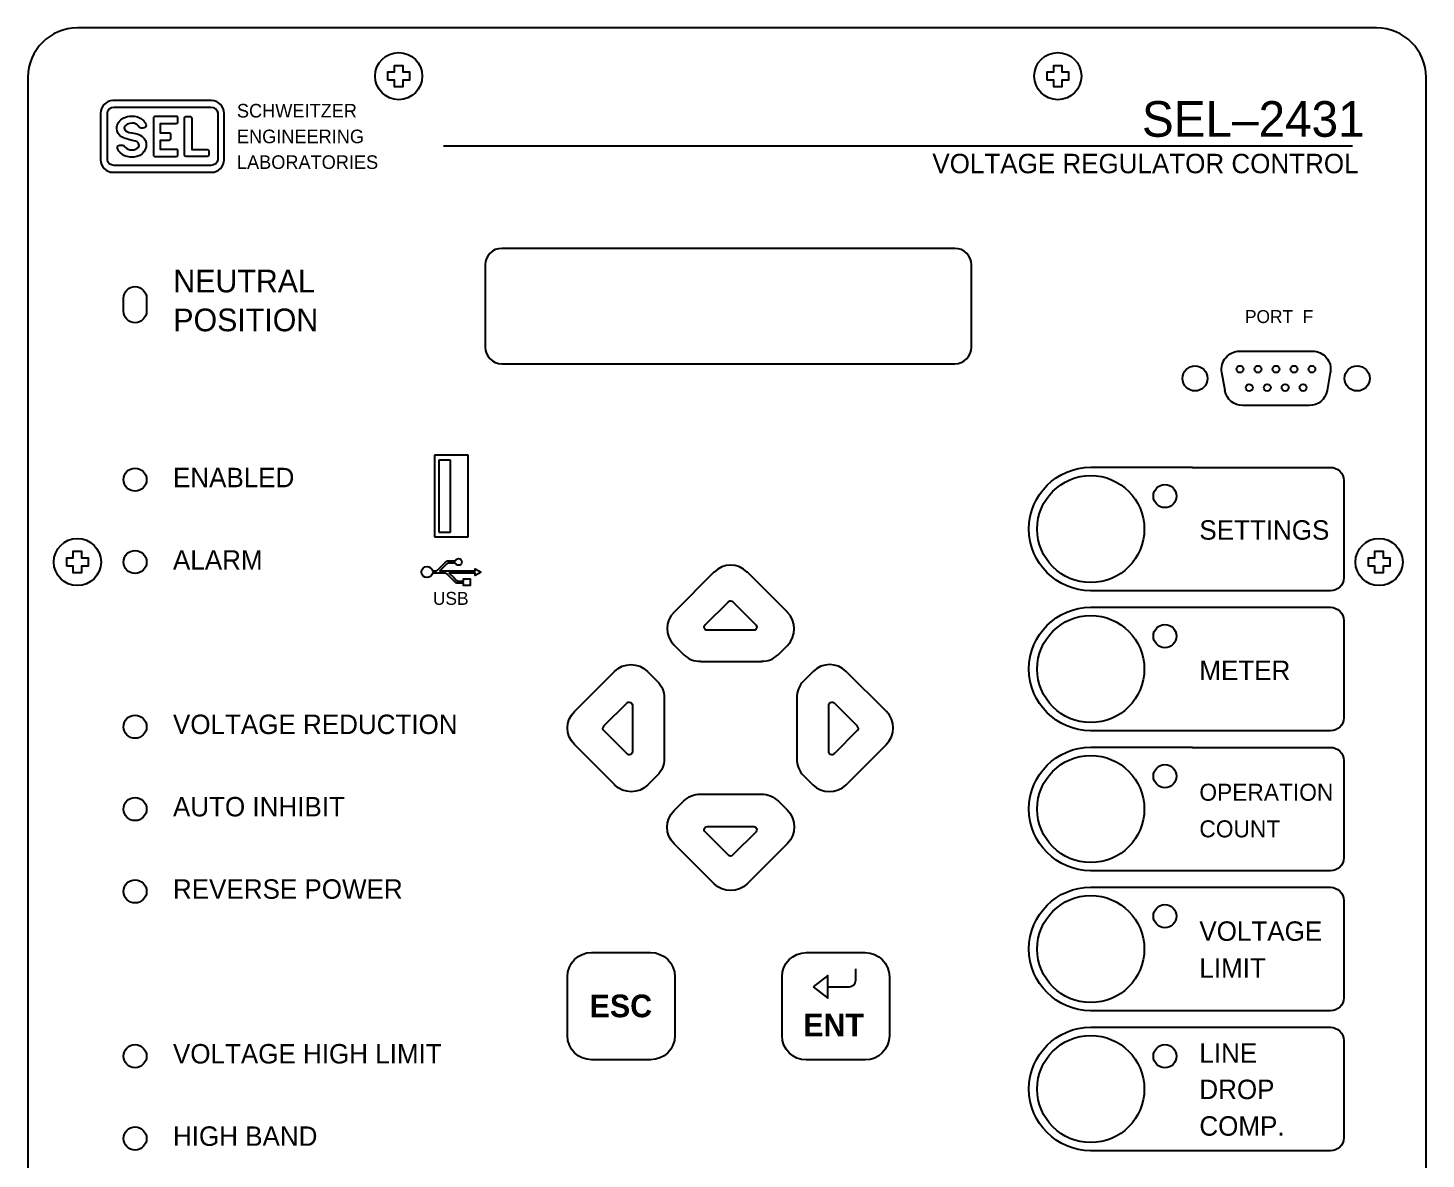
# Model space of a CAD drawing. Extents: x 2 to 47.7, y 0.2 to 35.3.
# Drawn here: x 11.52 to 20, y 13.13 to 20 of the extents above; entities that cross this region are included whole.
import ezdxf

# ---------------------------------------------------------------- set-up
doc = ezdxf.new("R2010")
doc.units = 0
doc.header["$MEASUREMENT"] = 0
doc.layers.add('1_02__TYPE_A_USB_FLASH_DRI', color=7, linetype='CONTINUOUS')
doc.layers.add('5_00_DWG', color=7, linetype='CONTINUOUS')

msp = doc.modelspace()

# ---------------------------------------------------------------- linework, layer by layer
at = {"layer": '1_02__TYPE_A_USB_FLASH_DRI', "color": 250}
for points in [[(14.1863, 17.4064), (13.9815, 17.4064)], [(13.9815, 17.4064), (13.9815, 16.9103)], [(14.1863, 16.9103), (14.1863, 17.4064)], [(14.08, 17.3768), (14.0091, 17.3768)], [(14.0091, 17.3768), (14.0091, 16.9398)], [(14.08, 16.9398), (14.08, 17.3768)], [(13.9815, 16.9103), (14.1863, 16.9103)], [(14.0091, 16.9398), (14.08, 16.9398)]]:
    msp.add_lwpolyline(points, dxfattribs=at)
msp.add_open_spline([(14.2651, 16.6967), (14.2651, 16.6967), (14.2294, 16.7172), (14.2294, 16.7172), (14.2294, 16.7172), (14.2294, 16.7035), (14.2294, 16.7035), (14.2294, 16.7035), (14.0495, 16.7035), (14.0495, 16.7035), (14.049, 16.7035), (14.0486, 16.7035), (14.0482, 16.7035), (14.0482, 16.7035), (14.0145, 16.7035), (14.0145, 16.7035), (14.0145, 16.7035), (14.0143, 16.7035), (14.0143, 16.7035), (14.0143, 16.7035), (14.041, 16.7301), (14.041, 16.7301), (14.041, 16.7301), (14.041, 16.7301), (14.041, 16.7301), (14.041, 16.7301), (14.0568, 16.746), (14.0568, 16.746), (14.0568, 16.746), (14.0569, 16.7458), (14.0569, 16.7458), (14.0605, 16.7492), (14.0654, 16.7512), (14.0707, 16.7512), (14.0707, 16.7512), (14.0905, 16.7512), (14.0905, 16.7512), (14.0905, 16.7512), (14.1081, 16.7512), (14.1081, 16.7512), (14.1109, 16.7433), (14.1185, 16.7375), (14.1274, 16.7375), (14.1386, 16.7375), (14.1478, 16.7467), (14.1478, 16.758), (14.1478, 16.7692), (14.1386, 16.7783), (14.1274, 16.7783), (14.1185, 16.7783), (14.1109, 16.7727), (14.1081, 16.7647), (14.1081, 16.7647), (14.0671, 16.7647), (14.0671, 16.7647), (14.0577, 16.7647), (14.0495, 16.76), (14.0446, 16.7528), (14.0446, 16.7528), (14.0005, 16.7088), (14.0005, 16.7088), (14.0005, 16.7088), (14.0005, 16.7089), (14.0005, 16.7089), (13.9968, 16.7056), (13.9919, 16.7035), (13.9866, 16.7035), (13.9866, 16.7035), (13.9704, 16.7035), (13.9704, 16.7035), (13.9673, 16.7191), (13.9535, 16.7308), (13.9371, 16.7308), (13.9182, 16.7308), (13.903, 16.7156), (13.903, 16.6967), (13.903, 16.6779), (13.9182, 16.6627), (13.9371, 16.6627), (13.9536, 16.6627), (13.9673, 16.6744), (13.9704, 16.69), (13.9704, 16.69), (13.9809, 16.69), (13.9809, 16.69), (13.9809, 16.69), (13.9809, 16.69), (13.9809, 16.69), (13.9809, 16.69), (14.0247, 16.69), (14.0247, 16.69), (14.0247, 16.69), (14.0445, 16.69), (14.0445, 16.69), (14.0499, 16.69), (14.0547, 16.6879), (14.0584, 16.6845), (14.0584, 16.6845), (14.0585, 16.6847), (14.0585, 16.6847), (14.0585, 16.6847), (14.1025, 16.6407), (14.1025, 16.6407), (14.1074, 16.6335), (14.1157, 16.6287), (14.125, 16.6287), (14.125, 16.6287), (14.158, 16.6288), (14.158, 16.6288), (14.158, 16.6288), (14.158, 16.6151), (14.158, 16.6151), (14.158, 16.6151), (14.1988, 16.6151), (14.1988, 16.6151), (14.1988, 16.6151), (14.1988, 16.656), (14.1988, 16.656), (14.1988, 16.656), (14.158, 16.656), (14.158, 16.656), (14.158, 16.656), (14.158, 16.6423), (14.158, 16.6423), (14.158, 16.6423), (14.1485, 16.6423), (14.1485, 16.6423), (14.1485, 16.6423), (14.1287, 16.6423), (14.1287, 16.6423), (14.1233, 16.6423), (14.1184, 16.6443), (14.1148, 16.6477), (14.1148, 16.6477), (14.1147, 16.6475), (14.1147, 16.6475), (14.1147, 16.6475), (14.0989, 16.6633), (14.0989, 16.6633), (14.0989, 16.6633), (14.0989, 16.6633), (14.0989, 16.6633), (14.0989, 16.6633), (14.0722, 16.69), (14.0722, 16.69), (14.0722, 16.69), (14.2294, 16.69), (14.2294, 16.69), (14.2294, 16.69), (14.2294, 16.6763), (14.2294, 16.6763), (14.2294, 16.6763), (14.2651, 16.6967), (14.2651, 16.6967)], degree=3, knots=[0, 0, 0, 0, 1, 1, 1, 2, 2, 2, 3, 3, 3, 4, 4, 4, 5, 5, 5, 6, 6, 6, 7, 7, 7, 8, 8, 8, 9, 9, 9, 10, 10, 10, 11, 11, 11, 12, 12, 12, 13, 13, 13, 14, 14, 14, 15, 15, 15, 16, 16, 16, 17, 17, 17, 18, 18, 18, 19, 19, 19, 20, 20, 20, 21, 21, 21, 22, 22, 22, 23, 23, 23, 24, 24, 24, 25, 25, 25, 26, 26, 26, 27, 27, 27, 28, 28, 28, 29, 29, 29, 30, 30, 30, 31, 31, 31, 32, 32, 32, 33, 33, 33, 34, 34, 34, 35, 35, 35, 36, 36, 36, 37, 37, 37, 38, 38, 38, 39, 39, 39, 40, 40, 40, 41, 41, 41, 42, 42, 42, 43, 43, 43, 44, 44, 44, 45, 45, 45, 46, 46, 46, 47, 47, 47, 48, 48, 48, 49, 49, 49, 50, 50, 50, 51, 51, 51, 51], dxfattribs=at)
at = {"layer": '5_00_DWG', "color": 250}
for points in [[(13.7, 19.6827), (13.7, 19.7329), (13.7403, 19.7329), (13.7403, 19.7728), (13.7902, 19.7728), (13.7902, 19.7329), (13.8302, 19.7329), (13.8302, 19.6827), (13.7902, 19.6827), (13.7902, 19.6426), (13.7403, 19.6426), (13.7403, 19.6827), (13.7, 19.6827)], [(17.7001, 19.6827), (17.7001, 19.7329), (17.7404, 19.7329), (17.7404, 19.7728), (17.7903, 19.7728), (17.7903, 19.7329), (17.8303, 19.7329), (17.8303, 19.6827), (17.7903, 19.6827), (17.7903, 19.6426), (17.7404, 19.6426), (17.7404, 19.6827), (17.7001, 19.6827)], [(19.5545, 19.2813), (14.0366, 19.2816)], [(11.75, 16.7327), (11.75, 16.7828), (11.7903, 16.7828), (11.7903, 16.8228), (11.8403, 16.8228), (11.8403, 16.7828), (11.8803, 16.7828), (11.8803, 16.7327), (11.8403, 16.7327), (11.8403, 16.6925), (11.7903, 16.6925), (11.7903, 16.7327), (11.75, 16.7327)], [(19.6498, 16.7327), (19.6498, 16.7828), (19.6901, 16.7828), (19.6901, 16.8228), (19.7401, 16.8228), (19.7401, 16.7828), (19.78, 16.7828), (19.78, 16.7327), (19.7401, 16.7327), (19.7401, 16.6926), (19.6901, 16.6926), (19.6901, 16.7327), (19.6498, 16.7327)], [(16.28, 14.1786), (16.369, 14.1098), (16.369, 14.1786), (16.369, 14.2474), (16.28, 14.1786)]]:
    msp.add_lwpolyline(points, dxfattribs=at)
for points, knots in [([(20, 5.315), (20, 5.1494), (19.8657, 5.015), (19.7, 5.015), (19.7, 5.015), (11.815, 5.015), (11.815, 5.015), (11.6494, 5.015), (11.5151, 5.1494), (11.5151, 5.315), (11.5151, 5.315), (11.5151, 19.7), (11.5151, 19.7), (11.5151, 19.8657), (11.6494, 20), (11.815, 20), (11.815, 20), (19.7, 20), (19.7, 20), (19.8657, 20), (20, 19.8657), (20, 19.7), (20, 19.7), (20, 5.315), (20, 5.315)], [0, 0, 0, 0, 1, 1, 1, 2, 2, 2, 3, 3, 3, 4, 4, 4, 5, 5, 5, 6, 6, 6, 7, 7, 7, 8, 8, 8, 8]), ([(13.9084, 19.7077), (13.9084, 19.7868), (13.8443, 19.8508), (13.7651, 19.8508), (13.6862, 19.8508), (13.6221, 19.7868), (13.6221, 19.7077), (13.6221, 19.6286), (13.6862, 19.5645), (13.7651, 19.5645), (13.8443, 19.5645), (13.9084, 19.6286), (13.9084, 19.7077)], [0, 0, 0, 0, 1, 1, 1, 2, 2, 2, 3, 3, 3, 4, 4, 4, 4]), ([(17.9085, 19.7077), (17.9085, 19.7868), (17.8444, 19.8508), (17.7652, 19.8508), (17.6863, 19.8508), (17.6222, 19.7868), (17.6222, 19.7077), (17.6222, 19.6286), (17.6863, 19.5645), (17.7652, 19.5645), (17.8444, 19.5645), (17.9085, 19.6286), (17.9085, 19.7077)], [0, 0, 0, 0, 1, 1, 1, 2, 2, 2, 3, 3, 3, 4, 4, 4, 4]), ([(12.0309, 19.5593), (12.0309, 19.5593), (12.6291, 19.5593), (12.6291, 19.5593), (12.6711, 19.5593), (12.7059, 19.5238), (12.7059, 19.4815), (12.7059, 19.4815), (12.7059, 19.2002), (12.7059, 19.2002), (12.7059, 19.158), (12.6711, 19.1239), (12.6291, 19.1239), (12.6291, 19.1239), (12.0309, 19.1239), (12.0309, 19.1239), (11.9897, 19.1239), (11.9556, 19.158), (11.9556, 19.2002), (11.9556, 19.2002), (11.9556, 19.4815), (11.9556, 19.4815), (11.9556, 19.5238), (11.9897, 19.5593), (12.0309, 19.5593)], [0, 0, 0, 0, 1, 1, 1, 2, 2, 2, 3, 3, 3, 4, 4, 4, 5, 5, 5, 6, 6, 6, 7, 7, 7, 8, 8, 8, 8]), ([(12.0369, 19.5193), (12.0146, 19.5193), (11.9974, 19.5023), (11.9974, 19.4833), (11.9974, 19.4833), (11.9974, 19.2002), (11.9974, 19.2002), (11.9974, 19.181), (12.0146, 19.1652), (12.0369, 19.1652), (12.0369, 19.1652), (12.6259, 19.1652), (12.6259, 19.1652), (12.6484, 19.1652), (12.6667, 19.181), (12.6667, 19.2002), (12.6667, 19.2002), (12.6667, 19.4833), (12.6667, 19.4833), (12.6667, 19.5023), (12.6484, 19.5193), (12.6259, 19.5193), (12.6259, 19.5193), (12.0369, 19.5193), (12.0369, 19.5193)], [0, 0, 0, 0, 1, 1, 1, 2, 2, 2, 3, 3, 3, 4, 4, 4, 5, 5, 5, 6, 6, 6, 7, 7, 7, 8, 8, 8, 8]), ([(12.0969, 19.2862), (12.0871, 19.2917), (12.0713, 19.2879), (12.0675, 19.2869), (12.0551, 19.2837), (12.0583, 19.2726), (12.0583, 19.2694), (12.0598, 19.2627), (12.0628, 19.2573), (12.0675, 19.2516), (12.0727, 19.242), (12.0967, 19.2231), (12.1142, 19.219), (12.176, 19.2045), (12.2235, 19.2331), (12.2325, 19.279), (12.2337, 19.2889), (12.2343, 19.3134), (12.2201, 19.3289), (12.2029, 19.3506), (12.1752, 19.3597), (12.1451, 19.3628), (12.1206, 19.3652), (12.1045, 19.3726), (12.1003, 19.3869), (12.0976, 19.3941), (12.1003, 19.3975), (12.1035, 19.4047), (12.1209, 19.4241), (12.1487, 19.4215), (12.1579, 19.421), (12.167, 19.4191), (12.1761, 19.4143), (12.1803, 19.4099), (12.184, 19.4062), (12.1924, 19.3941), (12.1952, 19.3929), (12.1996, 19.3909), (12.2037, 19.3911), (12.2114, 19.3916), (12.2192, 19.3922), (12.2245, 19.3929), (12.2277, 19.3975), (12.2307, 19.4008), (12.2312, 19.4015), (12.2317, 19.4052), (12.2309, 19.4198), (12.2221, 19.4292), (12.2159, 19.4373), (12.2082, 19.4455), (12.2048, 19.4475), (12.1967, 19.4531), (12.1757, 19.4658), (12.1444, 19.4659), (12.1305, 19.4644), (12.1196, 19.4634), (12.0948, 19.4561), (12.0788, 19.4421), (12.07, 19.4344), (12.0471, 19.4098), (12.0564, 19.3753), (12.058, 19.3693), (12.0624, 19.3492), (12.0874, 19.3363), (12.1057, 19.3269), (12.1512, 19.3162), (12.1409, 19.3192), (12.148, 19.3167), (12.1656, 19.316), (12.1771, 19.3078), (12.1863, 19.3011), (12.1894, 19.2951), (12.189, 19.2854), (12.1889, 19.28), (12.1803, 19.2691), (12.1685, 19.2642), (12.1579, 19.2598), (12.1269, 19.2537), (12.1068, 19.2738), (12.1013, 19.2792), (12.1011, 19.2837), (12.0969, 19.2862)], [0, 0, 0, 0, 1, 1, 1, 2, 2, 2, 3, 3, 3, 4, 4, 4, 5, 5, 5, 6, 6, 6, 7, 7, 7, 8, 8, 8, 9, 9, 9, 10, 10, 10, 11, 11, 11, 12, 12, 12, 13, 13, 13, 14, 14, 14, 15, 15, 15, 16, 16, 16, 17, 17, 17, 18, 18, 18, 19, 19, 19, 20, 20, 20, 21, 21, 21, 22, 22, 22, 23, 23, 23, 24, 24, 24, 25, 25, 25, 26, 26, 26, 27, 27, 27, 27]), ([(12.2769, 19.4341), (12.2769, 19.4341), (12.2769, 19.4341), (12.2769, 19.4341), (12.2769, 19.4341), (12.2769, 19.4504), (12.2769, 19.4504), (12.2769, 19.4576), (12.2816, 19.463), (12.2888, 19.463), (12.2888, 19.463), (12.4137, 19.463), (12.4137, 19.463), (12.4199, 19.463), (12.4251, 19.4576), (12.4251, 19.4504), (12.4251, 19.4504), (12.4251, 19.4297), (12.4251, 19.4297), (12.4251, 19.4237), (12.4199, 19.4191), (12.4137, 19.4191), (12.4137, 19.4191), (12.3196, 19.4191), (12.3196, 19.4191), (12.3196, 19.4191), (12.3196, 19.362), (12.3196, 19.362), (12.3196, 19.362), (12.3747, 19.362), (12.3747, 19.362), (12.3797, 19.362), (12.3829, 19.3575), (12.3829, 19.3519), (12.3829, 19.3519), (12.3829, 19.3309), (12.3829, 19.3309), (12.3829, 19.3235), (12.3797, 19.3183), (12.3747, 19.3183), (12.3747, 19.3183), (12.3196, 19.3183), (12.3196, 19.3183), (12.3196, 19.3183), (12.3196, 19.2627), (12.3196, 19.2627), (12.3196, 19.2627), (12.4137, 19.2627), (12.4137, 19.2627), (12.4199, 19.2627), (12.4251, 19.2573), (12.4251, 19.2511), (12.4251, 19.2511), (12.4251, 19.2299), (12.4251, 19.2299), (12.4251, 19.2242), (12.4199, 19.219), (12.4137, 19.219), (12.4137, 19.219), (12.2888, 19.219), (12.2888, 19.219), (12.2816, 19.219), (12.2769, 19.2242), (12.2769, 19.2299), (12.2769, 19.2299), (12.2769, 19.4341), (12.2769, 19.4341)], [0, 0, 0, 0, 1, 1, 1, 2, 2, 2, 3, 3, 3, 4, 4, 4, 5, 5, 5, 6, 6, 6, 7, 7, 7, 8, 8, 8, 9, 9, 9, 10, 10, 10, 11, 11, 11, 12, 12, 12, 13, 13, 13, 14, 14, 14, 15, 15, 15, 16, 16, 16, 17, 17, 17, 18, 18, 18, 19, 19, 19, 20, 20, 20, 21, 21, 21, 22, 22, 22, 22]), ([(12.4641, 19.2299), (12.4641, 19.2242), (12.4703, 19.219), (12.4755, 19.219), (12.4755, 19.219), (12.6024, 19.219), (12.6024, 19.219), (12.6076, 19.219), (12.6128, 19.2242), (12.6128, 19.2299), (12.6128, 19.2299), (12.6128, 19.2511), (12.6128, 19.2511), (12.6128, 19.2573), (12.6076, 19.2627), (12.6024, 19.2627), (12.6024, 19.2627), (12.5093, 19.2627), (12.5093, 19.2627), (12.5093, 19.2627), (12.5093, 19.4499), (12.5093, 19.4499), (12.5093, 19.4571), (12.5049, 19.463), (12.5001, 19.463), (12.5001, 19.463), (12.474, 19.463), (12.474, 19.463), (12.4693, 19.463), (12.4641, 19.4571), (12.4641, 19.4499), (12.4641, 19.4499), (12.4641, 19.2511), (12.4641, 19.2511), (12.4641, 19.2511), (12.4641, 19.2299), (12.4641, 19.2299)], [0, 0, 0, 0, 1, 1, 1, 2, 2, 2, 3, 3, 3, 4, 4, 4, 5, 5, 5, 6, 6, 6, 7, 7, 7, 8, 8, 8, 9, 9, 9, 10, 10, 10, 11, 11, 11, 12, 12, 12, 12]), ([(17.2404, 18.0618), (17.2404, 18.0066), (17.1956, 17.9618), (17.1404, 17.9618), (17.1404, 17.9618), (14.3904, 17.9618), (14.3904, 17.9618), (14.3352, 17.9618), (14.2904, 18.0066), (14.2904, 18.0618), (14.2904, 18.0618), (14.2904, 18.5618), (14.2904, 18.5618), (14.2904, 18.617), (14.3352, 18.6618), (14.3904, 18.6618), (14.3904, 18.6618), (17.1404, 18.6618), (17.1404, 18.6618), (17.1956, 18.6618), (17.2404, 18.617), (17.2404, 18.5618), (17.2404, 18.5618), (17.2404, 18.0618), (17.2404, 18.0618)], [0, 0, 0, 0, 1, 1, 1, 2, 2, 2, 3, 3, 3, 4, 4, 4, 5, 5, 5, 6, 6, 6, 7, 7, 7, 8, 8, 8, 8]), ([(12.0952, 18.3595), (12.0952, 18.3595), (12.0952, 18.2806), (12.0952, 18.2806), (12.0952, 18.242), (12.1266, 18.2106), (12.1652, 18.2106), (12.2038, 18.2106), (12.2352, 18.242), (12.2352, 18.2806), (12.2352, 18.2806), (12.2352, 18.3595), (12.2352, 18.3595), (12.2352, 18.3981), (12.2038, 18.4295), (12.1652, 18.4295), (12.1266, 18.4295), (12.0952, 18.3981), (12.0952, 18.3595)], [0, 0, 0, 0, 1, 1, 1, 2, 2, 2, 3, 3, 3, 4, 4, 4, 5, 5, 5, 6, 6, 6, 6]), ([(18.7601, 17.9083), (18.7601, 17.9083), (18.7801, 17.7984), (18.7801, 17.7984), (18.7801, 17.7984), (18.7798, 17.7982), (18.7798, 17.7982), (18.789, 17.7457), (18.8347, 17.7074), (18.8881, 17.7074), (18.8881, 17.7074), (19.2911, 17.7074), (19.2911, 17.7074), (19.3445, 17.7074), (19.3902, 17.7457), (19.3995, 17.7982), (19.3995, 17.7982), (19.3991, 17.7984), (19.3991, 17.7984), (19.3991, 17.7984), (19.4191, 17.9083), (19.4191, 17.9083), (19.4191, 17.9083), (19.4195, 17.9082), (19.4195, 17.9082), (19.4251, 17.9403), (19.4163, 17.9732), (19.3954, 17.9981), (19.3745, 18.023), (19.3437, 18.0374), (19.3111, 18.0374), (19.3111, 18.0374), (18.8691, 18.0374), (18.8691, 18.0374), (18.8366, 18.0374), (18.8057, 18.023), (18.7848, 17.9981), (18.7639, 17.9732), (18.7551, 17.9403), (18.7608, 17.9082), (18.7608, 17.9082), (18.7601, 17.9083), (18.7601, 17.9083)], [0, 0, 0, 0, 1, 1, 1, 2, 2, 2, 3, 3, 3, 4, 4, 4, 5, 5, 5, 6, 6, 6, 7, 7, 7, 8, 8, 8, 9, 9, 9, 10, 10, 10, 11, 11, 11, 12, 12, 12, 13, 13, 13, 14, 14, 14, 14]), ([(18.6741, 17.8723), (18.6741, 17.9143), (18.6401, 17.9484), (18.5981, 17.9484), (18.5561, 17.9484), (18.5221, 17.9143), (18.5221, 17.8723), (18.5221, 17.8304), (18.5561, 17.7963), (18.5981, 17.7963), (18.6401, 17.7963), (18.6741, 17.8304), (18.6741, 17.8723)], [0, 0, 0, 0, 1, 1, 1, 2, 2, 2, 3, 3, 3, 4, 4, 4, 4]), ([(18.8921, 17.9283), (18.8921, 17.9399), (18.8827, 17.9494), (18.8711, 17.9494), (18.8595, 17.9494), (18.8501, 17.9399), (18.8501, 17.9283), (18.8501, 17.9168), (18.8595, 17.9073), (18.8711, 17.9073), (18.8827, 17.9073), (18.8921, 17.9168), (18.8921, 17.9283)], [0, 0, 0, 0, 1, 1, 1, 2, 2, 2, 3, 3, 3, 4, 4, 4, 4]), ([(19.0011, 17.9283), (19.0011, 17.9399), (18.9917, 17.9494), (18.9801, 17.9494), (18.9685, 17.9494), (18.9591, 17.9399), (18.9591, 17.9283), (18.9591, 17.9168), (18.9685, 17.9073), (18.9801, 17.9073), (18.9917, 17.9073), (19.0011, 17.9168), (19.0011, 17.9283)], [0, 0, 0, 0, 1, 1, 1, 2, 2, 2, 3, 3, 3, 4, 4, 4, 4]), ([(19.1101, 17.9283), (19.1101, 17.9399), (19.1007, 17.9494), (19.0891, 17.9494), (19.0775, 17.9494), (19.0681, 17.9399), (19.0681, 17.9283), (19.0681, 17.9168), (19.0775, 17.9073), (19.0891, 17.9073), (19.1007, 17.9073), (19.1101, 17.9168), (19.1101, 17.9283)], [0, 0, 0, 0, 1, 1, 1, 2, 2, 2, 3, 3, 3, 4, 4, 4, 4]), ([(19.2191, 17.9283), (19.2191, 17.9399), (19.2097, 17.9494), (19.1981, 17.9494), (19.1865, 17.9494), (19.1771, 17.9399), (19.1771, 17.9283), (19.1771, 17.9168), (19.1865, 17.9073), (19.1981, 17.9073), (19.2097, 17.9073), (19.2191, 17.9168), (19.2191, 17.9283)], [0, 0, 0, 0, 1, 1, 1, 2, 2, 2, 3, 3, 3, 4, 4, 4, 4]), ([(19.3281, 17.9283), (19.3281, 17.9399), (19.3187, 17.9494), (19.3071, 17.9494), (19.2955, 17.9494), (19.2861, 17.9399), (19.2861, 17.9283), (19.2861, 17.9168), (19.2955, 17.9073), (19.3071, 17.9073), (19.3187, 17.9073), (19.3281, 17.9168), (19.3281, 17.9283)], [0, 0, 0, 0, 1, 1, 1, 2, 2, 2, 3, 3, 3, 4, 4, 4, 4]), ([(19.6581, 17.8723), (19.6581, 17.9143), (19.6241, 17.9484), (19.5821, 17.9484), (19.5402, 17.9484), (19.5061, 17.9143), (19.5061, 17.8723), (19.5061, 17.8304), (19.5402, 17.7963), (19.5821, 17.7963), (19.6241, 17.7963), (19.6581, 17.8304), (19.6581, 17.8723)], [0, 0, 0, 0, 1, 1, 1, 2, 2, 2, 3, 3, 3, 4, 4, 4, 4]), ([(18.9481, 17.8164), (18.9481, 17.8279), (18.9387, 17.8374), (18.9271, 17.8374), (18.9155, 17.8374), (18.9061, 17.8279), (18.9061, 17.8164), (18.9061, 17.8048), (18.9155, 17.7954), (18.9271, 17.7954), (18.9387, 17.7954), (18.9481, 17.8048), (18.9481, 17.8164)], [0, 0, 0, 0, 1, 1, 1, 2, 2, 2, 3, 3, 3, 4, 4, 4, 4]), ([(19.0571, 17.8164), (19.0571, 17.8279), (19.0477, 17.8374), (19.0361, 17.8374), (19.0245, 17.8374), (19.0151, 17.8279), (19.0151, 17.8164), (19.0151, 17.8048), (19.0245, 17.7954), (19.0361, 17.7954), (19.0477, 17.7954), (19.0571, 17.8048), (19.0571, 17.8164)], [0, 0, 0, 0, 1, 1, 1, 2, 2, 2, 3, 3, 3, 4, 4, 4, 4]), ([(19.1661, 17.8164), (19.1661, 17.8279), (19.1567, 17.8374), (19.1451, 17.8374), (19.1335, 17.8374), (19.1241, 17.8279), (19.1241, 17.8164), (19.1241, 17.8048), (19.1335, 17.7954), (19.1451, 17.7954), (19.1567, 17.7954), (19.1661, 17.8048), (19.1661, 17.8164)], [0, 0, 0, 0, 1, 1, 1, 2, 2, 2, 3, 3, 3, 4, 4, 4, 4]), ([(19.2751, 17.8164), (19.2751, 17.8279), (19.2657, 17.8374), (19.2541, 17.8374), (19.2425, 17.8374), (19.2331, 17.8279), (19.2331, 17.8164), (19.2331, 17.8048), (19.2425, 17.7954), (19.2541, 17.7954), (19.2657, 17.7954), (19.2751, 17.8048), (19.2751, 17.8164)], [0, 0, 0, 0, 1, 1, 1, 2, 2, 2, 3, 3, 3, 4, 4, 4, 4]), ([(12.2352, 17.2576), (12.2352, 17.2961), (12.2037, 17.3276), (12.1652, 17.3276), (12.1267, 17.3276), (12.0952, 17.2961), (12.0952, 17.2576), (12.0952, 17.2191), (12.1267, 17.1876), (12.1652, 17.1876), (12.2037, 17.1876), (12.2352, 17.2191), (12.2352, 17.2576)], [0, 0, 0, 0, 1, 1, 1, 2, 2, 2, 3, 3, 3, 4, 4, 4, 4]), ([(19.4204, 17.3324), (19.4204, 17.3324), (18.5799, 17.3324), (18.5799, 17.3324), (18.5799, 17.3324), (18.5799, 17.3331), (18.5799, 17.3331), (18.5799, 17.3331), (17.9652, 17.3331), (17.9652, 17.3331), (17.758, 17.3331), (17.5902, 17.1652), (17.5902, 16.9581), (17.5902, 16.751), (17.758, 16.5831), (17.9652, 16.5831), (17.9652, 16.5831), (17.9652, 16.5826), (17.9652, 16.5826), (17.9652, 16.5826), (18.5799, 16.5826), (18.5799, 16.5826), (18.5799, 16.5826), (18.5799, 16.5822), (18.5799, 16.5822), (18.5799, 16.5822), (19.4204, 16.5822), (19.4204, 16.5822), (19.4645, 16.5822), (19.5004, 16.618), (19.5004, 16.6622), (19.5004, 16.6622), (19.5004, 17.2524), (19.5004, 17.2524), (19.5004, 17.2966), (19.4645, 17.3324), (19.4204, 17.3324)], [0, 0, 0, 0, 1, 1, 1, 2, 2, 2, 3, 3, 3, 4, 4, 4, 5, 5, 5, 6, 6, 6, 7, 7, 7, 8, 8, 8, 9, 9, 9, 10, 10, 10, 11, 11, 11, 12, 12, 12, 12]), ([(17.9652, 16.6326), (18.1447, 16.6326), (18.2902, 16.7782), (18.2902, 16.9576), (18.2902, 17.1371), (18.1447, 17.2826), (17.9652, 17.2826), (17.7857, 17.2826), (17.6401, 17.1371), (17.6401, 16.9576), (17.6401, 16.7782), (17.7857, 16.6326), (17.9652, 16.6326)], [0, 0, 0, 0, 1, 1, 1, 2, 2, 2, 3, 3, 3, 4, 4, 4, 4]), ([(18.4852, 17.1577), (18.4852, 17.1962), (18.4537, 17.2277), (18.4152, 17.2277), (18.3767, 17.2277), (18.3452, 17.1962), (18.3452, 17.1577), (18.3452, 17.1192), (18.3767, 17.0877), (18.4152, 17.0877), (18.4537, 17.0877), (18.4852, 17.1192), (18.4852, 17.1577)], [0, 0, 0, 0, 1, 1, 1, 2, 2, 2, 3, 3, 3, 4, 4, 4, 4]), ([(11.9585, 16.7577), (11.9585, 16.8367), (11.8944, 16.9008), (11.8151, 16.9008), (11.7362, 16.9008), (11.6722, 16.8367), (11.6722, 16.7577), (11.6722, 16.6786), (11.7362, 16.6145), (11.8151, 16.6145), (11.8944, 16.6145), (11.9585, 16.6786), (11.9585, 16.7577)], [0, 0, 0, 0, 1, 1, 1, 2, 2, 2, 3, 3, 3, 4, 4, 4, 4]), ([(19.8582, 16.7577), (19.8582, 16.8367), (19.7942, 16.9008), (19.7149, 16.9008), (19.636, 16.9008), (19.572, 16.8367), (19.572, 16.7577), (19.572, 16.6786), (19.636, 16.6145), (19.7149, 16.6145), (19.7942, 16.6145), (19.8582, 16.6786), (19.8582, 16.7577)], [0, 0, 0, 0, 1, 1, 1, 2, 2, 2, 3, 3, 3, 4, 4, 4, 4]), ([(12.2352, 16.7575), (12.2352, 16.7961), (12.2037, 16.8275), (12.1652, 16.8275), (12.1267, 16.8275), (12.0952, 16.7961), (12.0952, 16.7575), (12.0952, 16.719), (12.1267, 16.6875), (12.1652, 16.6875), (12.2037, 16.6875), (12.2352, 16.719), (12.2352, 16.7575)], [0, 0, 0, 0, 1, 1, 1, 2, 2, 2, 3, 3, 3, 4, 4, 4, 4]), ([(15.8804, 16.6976), (15.8804, 16.6976), (16.124, 16.453), (16.124, 16.453), (16.124, 16.453), (16.124, 16.4521), (16.124, 16.4521), (16.1799, 16.3972), (16.179, 16.3072), (16.124, 16.2513), (16.124, 16.2513), (16.124, 16.2513), (16.124, 16.2513), (16.124, 16.2513), (16.0671, 16.1944), (16.0671, 16.1944), (16.0671, 16.1944), (16.0671, 16.1944), (16.0671, 16.1944), (16.0406, 16.1679), (16.0045, 16.1547), (15.9666, 16.1547), (15.9666, 16.1547), (15.9666, 16.1537), (15.9666, 16.1537), (15.9666, 16.1537), (15.5959, 16.1537), (15.5959, 16.1537), (15.5959, 16.1537), (15.5959, 16.1547), (15.5959, 16.1547), (15.558, 16.1547), (15.522, 16.1679), (15.4954, 16.1944), (15.4954, 16.1944), (15.4954, 16.1944), (15.4954, 16.1944), (15.4954, 16.1944), (15.4367, 16.2532), (15.4367, 16.2532), (15.4367, 16.2532), (15.4367, 16.2532), (15.4367, 16.2532), (15.3807, 16.3091), (15.3807, 16.3991), (15.4367, 16.454), (15.4367, 16.454), (15.4367, 16.454), (15.4367, 16.454), (15.4367, 16.454), (15.6793, 16.6976), (15.6793, 16.6976), (15.6793, 16.6976), (15.6793, 16.6966), (15.6793, 16.6966), (15.7343, 16.7526), (15.8244, 16.7526), (15.8804, 16.6966), (15.8804, 16.6966), (15.8804, 16.6976), (15.8804, 16.6976)], [0, 0, 0, 0, 1, 1, 1, 2, 2, 2, 3, 3, 3, 4, 4, 4, 5, 5, 5, 6, 6, 6, 7, 7, 7, 8, 8, 8, 9, 9, 9, 10, 10, 10, 11, 11, 11, 12, 12, 12, 13, 13, 13, 14, 14, 14, 15, 15, 15, 16, 16, 16, 17, 17, 17, 18, 18, 18, 19, 19, 19, 20, 20, 20, 20]), ([(15.9337, 16.3749), (15.9337, 16.3749), (15.9339, 16.3751), (15.9339, 16.3751), (15.9339, 16.3751), (15.7939, 16.5156), (15.7939, 16.5156), (15.7939, 16.5156), (15.7936, 16.5154), (15.7936, 16.5154), (15.7901, 16.5196), (15.7851, 16.5224), (15.7792, 16.5224), (15.7725, 16.5224), (15.767, 16.5188), (15.7636, 16.5135), (15.7636, 16.5135), (15.6276, 16.3777), (15.6276, 16.3777), (15.6224, 16.3743), (15.6187, 16.3687), (15.6187, 16.362), (15.6187, 16.3516), (15.6272, 16.3431), (15.6377, 16.3431), (15.6378, 16.3431), (15.6379, 16.3432), (15.638, 16.3432), (15.638, 16.3432), (15.9197, 16.3432), (15.9197, 16.3432), (15.9198, 16.3432), (15.9198, 16.3431), (15.92, 16.3431), (15.9304, 16.3431), (15.9389, 16.3516), (15.9389, 16.362), (15.9389, 16.367), (15.9369, 16.3715), (15.9337, 16.3749)], [0, 0, 0, 0, 1, 1, 1, 2, 2, 2, 3, 3, 3, 4, 4, 4, 5, 5, 5, 6, 6, 6, 7, 7, 7, 8, 8, 8, 9, 9, 9, 10, 10, 10, 11, 11, 11, 12, 12, 12, 13, 13, 13, 13]), ([(19.4204, 16.4825), (19.4204, 16.4825), (18.5799, 16.4825), (18.5799, 16.4825), (18.5799, 16.4825), (18.5799, 16.4831), (18.5799, 16.4831), (18.5799, 16.4831), (17.9652, 16.4831), (17.9652, 16.4831), (17.758, 16.4831), (17.5902, 16.3152), (17.5902, 16.1081), (17.5902, 15.901), (17.758, 15.7331), (17.9652, 15.7331), (17.9652, 15.7331), (17.9652, 15.7327), (17.9652, 15.7327), (17.9652, 15.7327), (18.5799, 15.7327), (18.5799, 15.7327), (18.5799, 15.7327), (18.5799, 15.7323), (18.5799, 15.7323), (18.5799, 15.7323), (19.4204, 15.7323), (19.4204, 15.7323), (19.4645, 15.7323), (19.5004, 15.7681), (19.5004, 15.8123), (19.5004, 15.8123), (19.5004, 16.4025), (19.5004, 16.4025), (19.5004, 16.4466), (19.4645, 16.4825), (19.4204, 16.4825)], [0, 0, 0, 0, 1, 1, 1, 2, 2, 2, 3, 3, 3, 4, 4, 4, 5, 5, 5, 6, 6, 6, 7, 7, 7, 8, 8, 8, 9, 9, 9, 10, 10, 10, 11, 11, 11, 12, 12, 12, 12]), ([(17.9652, 15.7827), (18.1447, 15.7827), (18.2902, 15.9282), (18.2902, 16.1077), (18.2902, 16.2872), (18.1447, 16.4327), (17.9652, 16.4327), (17.7857, 16.4327), (17.6401, 16.2872), (17.6401, 16.1077), (17.6401, 15.9282), (17.7857, 15.7827), (17.9652, 15.7827)], [0, 0, 0, 0, 1, 1, 1, 2, 2, 2, 3, 3, 3, 4, 4, 4, 4]), ([(18.4852, 16.3076), (18.4852, 16.3462), (18.4537, 16.3776), (18.4152, 16.3776), (18.3767, 16.3776), (18.3452, 16.3462), (18.3452, 16.3076), (18.3452, 16.2691), (18.3767, 16.2376), (18.4152, 16.2376), (18.4537, 16.2376), (18.4852, 16.2691), (18.4852, 16.3076)], [0, 0, 0, 0, 1, 1, 1, 2, 2, 2, 3, 3, 3, 4, 4, 4, 4]), ([(14.8318, 15.6494), (14.8318, 15.6494), (15.0764, 15.4048), (15.0764, 15.4048), (15.0764, 15.4048), (15.0755, 15.4048), (15.0755, 15.4048), (15.1314, 15.3489), (15.2215, 15.3489), (15.2774, 15.4048), (15.2774, 15.4048), (15.2774, 15.4048), (15.2774, 15.4048), (15.2774, 15.4048), (15.3343, 15.4617), (15.3343, 15.4617), (15.3343, 15.4617), (15.3343, 15.4617), (15.3343, 15.4617), (15.3608, 15.4882), (15.376, 15.5242), (15.376, 15.5622), (15.376, 15.5622), (15.376, 15.5622), (15.376, 15.5622), (15.376, 15.5622), (15.376, 15.9338), (15.376, 15.9338), (15.376, 15.9338), (15.376, 15.9338), (15.376, 15.9338), (15.376, 15.9717), (15.3608, 16.0077), (15.3343, 16.0343), (15.3343, 16.0343), (15.3343, 16.0343), (15.3343, 16.0343), (15.3343, 16.0343), (15.2755, 16.093), (15.2755, 16.093), (15.2755, 16.093), (15.2755, 16.093), (15.2755, 16.093), (15.2196, 16.149), (15.1295, 16.149), (15.0745, 16.093), (15.0745, 16.093), (15.0745, 16.093), (15.0745, 16.093), (15.0745, 16.093), (14.8318, 15.8504), (14.8318, 15.8504), (14.8318, 15.8504), (14.8318, 15.8504), (14.8318, 15.8504), (14.7759, 15.7954), (14.7759, 15.7053), (14.8318, 15.6494), (14.8318, 15.6494), (14.8318, 15.6494), (14.8318, 15.6494)], [0, 0, 0, 0, 1, 1, 1, 2, 2, 2, 3, 3, 3, 4, 4, 4, 5, 5, 5, 6, 6, 6, 7, 7, 7, 8, 8, 8, 9, 9, 9, 10, 10, 10, 11, 11, 11, 12, 12, 12, 13, 13, 13, 14, 14, 14, 15, 15, 15, 16, 16, 16, 17, 17, 17, 18, 18, 18, 19, 19, 19, 20, 20, 20, 20]), ([(16.725, 15.6494), (16.725, 15.6494), (16.4804, 15.4048), (16.4804, 15.4048), (16.4804, 15.4048), (16.4804, 15.4048), (16.4804, 15.4048), (16.4245, 15.3498), (16.3345, 15.3498), (16.2785, 15.4048), (16.2785, 15.4048), (16.2785, 15.4048), (16.2785, 15.4048), (16.2785, 15.4048), (16.2216, 15.4617), (16.2216, 15.4617), (16.2216, 15.4617), (16.2216, 15.4617), (16.2216, 15.4617), (16.1951, 15.4882), (16.1809, 15.5242), (16.1809, 15.5622), (16.1809, 15.5622), (16.1809, 15.5622), (16.1809, 15.5622), (16.1809, 15.5622), (16.1809, 15.9338), (16.1809, 15.9338), (16.1809, 15.9338), (16.1809, 15.9338), (16.1809, 15.9338), (16.1809, 15.9717), (16.1951, 16.0077), (16.2216, 16.0343), (16.2216, 16.0343), (16.2216, 16.0343), (16.2216, 16.0343), (16.2216, 16.0343), (16.2804, 16.093), (16.2804, 16.093), (16.2804, 16.093), (16.2804, 16.093), (16.2804, 16.093), (16.3363, 16.149), (16.4264, 16.149), (16.4814, 16.093), (16.4814, 16.093), (16.4814, 16.093), (16.4814, 16.093), (16.4814, 16.093), (16.725, 15.8504), (16.725, 15.8504), (16.725, 15.8504), (16.725, 15.8504), (16.725, 15.8504), (16.78, 15.7954), (16.78, 15.7053), (16.7241, 15.6494), (16.7241, 15.6494), (16.725, 15.6494), (16.725, 15.6494)], [0, 0, 0, 0, 1, 1, 1, 2, 2, 2, 3, 3, 3, 4, 4, 4, 5, 5, 5, 6, 6, 6, 7, 7, 7, 8, 8, 8, 9, 9, 9, 10, 10, 10, 11, 11, 11, 12, 12, 12, 13, 13, 13, 14, 14, 14, 15, 15, 15, 16, 16, 16, 17, 17, 17, 18, 18, 18, 19, 19, 19, 20, 20, 20, 20]), ([(15.1834, 15.8877), (15.1834, 15.8879), (15.1835, 15.888), (15.1835, 15.8882), (15.1835, 15.8987), (15.175, 15.9072), (15.1645, 15.9072), (15.1595, 15.9072), (15.155, 15.9051), (15.1516, 15.9019), (15.1516, 15.9019), (15.1514, 15.9021), (15.1514, 15.9021), (15.1514, 15.9021), (15.0108, 15.7621), (15.0108, 15.7621), (15.0108, 15.7621), (15.011, 15.7619), (15.011, 15.7619), (15.0068, 15.7584), (15.004, 15.7533), (15.004, 15.7475), (15.004, 15.7408), (15.0077, 15.7352), (15.0129, 15.7318), (15.0129, 15.7318), (15.1488, 15.5959), (15.1488, 15.5959), (15.1522, 15.5906), (15.1578, 15.587), (15.1645, 15.587), (15.175, 15.587), (15.1835, 15.5954), (15.1835, 15.6059), (15.1835, 15.6061), (15.1834, 15.6062), (15.1834, 15.6064), (15.1834, 15.6064), (15.1834, 15.8877), (15.1834, 15.8877)], [0, 0, 0, 0, 1, 1, 1, 2, 2, 2, 3, 3, 3, 4, 4, 4, 5, 5, 5, 6, 6, 6, 7, 7, 7, 8, 8, 8, 9, 9, 9, 10, 10, 10, 11, 11, 11, 12, 12, 12, 13, 13, 13, 13]), ([(16.5545, 15.7475), (16.5545, 15.7533), (16.5516, 15.7584), (16.5475, 15.7619), (16.5475, 15.7619), (16.5477, 15.7621), (16.5477, 15.7621), (16.5477, 15.7621), (16.4071, 15.9021), (16.4071, 15.9021), (16.4071, 15.9021), (16.4069, 15.9019), (16.4069, 15.9019), (16.4035, 15.9051), (16.399, 15.9072), (16.394, 15.9072), (16.3835, 15.9072), (16.375, 15.8987), (16.375, 15.8882), (16.375, 15.888), (16.3751, 15.8879), (16.3751, 15.8877), (16.3751, 15.8877), (16.3751, 15.6064), (16.3751, 15.6064), (16.3751, 15.6062), (16.375, 15.6061), (16.375, 15.6059), (16.375, 15.5954), (16.3835, 15.587), (16.394, 15.587), (16.4007, 15.587), (16.4063, 15.5906), (16.4097, 15.5959), (16.4097, 15.5959), (16.5455, 15.7318), (16.5455, 15.7318), (16.5508, 15.7351), (16.5545, 15.7407), (16.5545, 15.7475)], [0, 0, 0, 0, 1, 1, 1, 2, 2, 2, 3, 3, 3, 4, 4, 4, 5, 5, 5, 6, 6, 6, 7, 7, 7, 8, 8, 8, 9, 9, 9, 10, 10, 10, 11, 11, 11, 12, 12, 12, 13, 13, 13, 13]), ([(12.2352, 15.7576), (12.2352, 15.7961), (12.2037, 15.8276), (12.1652, 15.8276), (12.1267, 15.8276), (12.0952, 15.7961), (12.0952, 15.7576), (12.0952, 15.7191), (12.1267, 15.6876), (12.1652, 15.6876), (12.2037, 15.6876), (12.2352, 15.7191), (12.2352, 15.7576)], [0, 0, 0, 0, 1, 1, 1, 2, 2, 2, 3, 3, 3, 4, 4, 4, 4]), ([(19.4204, 15.6325), (19.4204, 15.6325), (18.5799, 15.6325), (18.5799, 15.6325), (18.5799, 15.6325), (18.5799, 15.6332), (18.5799, 15.6332), (18.5799, 15.6332), (17.9652, 15.6332), (17.9652, 15.6332), (17.758, 15.6332), (17.5902, 15.4653), (17.5902, 15.2582), (17.5902, 15.0511), (17.758, 14.8832), (17.9652, 14.8832), (17.9652, 14.8832), (17.9652, 14.8828), (17.9652, 14.8828), (17.9652, 14.8828), (18.5799, 14.8828), (18.5799, 14.8828), (18.5799, 14.8828), (18.5799, 14.8823), (18.5799, 14.8823), (18.5799, 14.8823), (19.4204, 14.8823), (19.4204, 14.8823), (19.4645, 14.8823), (19.5004, 14.9181), (19.5004, 14.9623), (19.5004, 14.9623), (19.5004, 15.5525), (19.5004, 15.5525), (19.5004, 15.5967), (19.4645, 15.6325), (19.4204, 15.6325)], [0, 0, 0, 0, 1, 1, 1, 2, 2, 2, 3, 3, 3, 4, 4, 4, 5, 5, 5, 6, 6, 6, 7, 7, 7, 8, 8, 8, 9, 9, 9, 10, 10, 10, 11, 11, 11, 12, 12, 12, 12]), ([(17.9652, 14.9328), (18.1447, 14.9328), (18.2902, 15.0783), (18.2902, 15.2578), (18.2902, 15.4373), (18.1447, 15.5828), (17.9652, 15.5828), (17.7857, 15.5828), (17.6401, 15.4373), (17.6401, 15.2578), (17.6401, 15.0783), (17.7857, 14.9328), (17.9652, 14.9328)], [0, 0, 0, 0, 1, 1, 1, 2, 2, 2, 3, 3, 3, 4, 4, 4, 4]), ([(18.4852, 15.4575), (18.4852, 15.4961), (18.4537, 15.5275), (18.4152, 15.5275), (18.3767, 15.5275), (18.3452, 15.4961), (18.3452, 15.4575), (18.3452, 15.419), (18.3767, 15.3875), (18.4152, 15.3875), (18.4537, 15.3875), (18.4852, 15.419), (18.4852, 15.4575)], [0, 0, 0, 0, 1, 1, 1, 2, 2, 2, 3, 3, 3, 4, 4, 4, 4]), ([(12.2352, 15.2575), (12.2352, 15.2961), (12.2037, 15.3275), (12.1652, 15.3275), (12.1267, 15.3275), (12.0952, 15.2961), (12.0952, 15.2575), (12.0952, 15.219), (12.1267, 15.1875), (12.1652, 15.1875), (12.2037, 15.1875), (12.2352, 15.219), (12.2352, 15.2575)], [0, 0, 0, 0, 1, 1, 1, 2, 2, 2, 3, 3, 3, 4, 4, 4, 4]), ([(15.8804, 14.8038), (15.8804, 14.8038), (16.124, 15.0483), (16.124, 15.0483), (16.124, 15.0483), (16.124, 15.0483), (16.124, 15.0483), (16.1799, 15.1043), (16.1799, 15.1943), (16.124, 15.2503), (16.124, 15.2503), (16.124, 15.2503), (16.124, 15.2503), (16.124, 15.2503), (16.0671, 15.3071), (16.0671, 15.3071), (16.0671, 15.3071), (16.0671, 15.3071), (16.0671, 15.3071), (16.0406, 15.3337), (16.0045, 15.3489), (15.9666, 15.3479), (15.9666, 15.3479), (15.9666, 15.3479), (15.9666, 15.3479), (15.9666, 15.3479), (15.5959, 15.3479), (15.5959, 15.3479), (15.5959, 15.3479), (15.5959, 15.3479), (15.5959, 15.3479), (15.558, 15.3489), (15.522, 15.3337), (15.4954, 15.3071), (15.4954, 15.3071), (15.4954, 15.3071), (15.4954, 15.3071), (15.4954, 15.3071), (15.4367, 15.2484), (15.4367, 15.2484), (15.4367, 15.2484), (15.4367, 15.2484), (15.4367, 15.2484), (15.3807, 15.1924), (15.3807, 15.1024), (15.4367, 15.0474), (15.4367, 15.0474), (15.4367, 15.0474), (15.4367, 15.0474), (15.4367, 15.0474), (15.6793, 14.8038), (15.6793, 14.8038), (15.6793, 14.8038), (15.6793, 14.8047), (15.6793, 14.8047), (15.7343, 14.7488), (15.8244, 14.7488), (15.8804, 14.8038), (15.8804, 14.8038), (15.8804, 14.8038), (15.8804, 14.8038)], [0, 0, 0, 0, 1, 1, 1, 2, 2, 2, 3, 3, 3, 4, 4, 4, 5, 5, 5, 6, 6, 6, 7, 7, 7, 8, 8, 8, 9, 9, 9, 10, 10, 10, 11, 11, 11, 12, 12, 12, 13, 13, 13, 14, 14, 14, 15, 15, 15, 16, 16, 16, 17, 17, 17, 18, 18, 18, 19, 19, 19, 20, 20, 20, 20]), ([(15.9389, 15.1327), (15.9389, 15.1432), (15.9304, 15.1517), (15.92, 15.1517), (15.9198, 15.1517), (15.9197, 15.1516), (15.9195, 15.1516), (15.9195, 15.1516), (15.6382, 15.1516), (15.6382, 15.1516), (15.638, 15.1516), (15.6378, 15.1517), (15.6377, 15.1517), (15.6272, 15.1517), (15.6187, 15.1432), (15.6187, 15.1327), (15.6187, 15.126), (15.6224, 15.1204), (15.6277, 15.1171), (15.6277, 15.1171), (15.7635, 14.9812), (15.7635, 14.9812), (15.7669, 14.9759), (15.7725, 14.9722), (15.7792, 14.9722), (15.7851, 14.9722), (15.7901, 14.9751), (15.7936, 14.9793), (15.7936, 14.9793), (15.7939, 14.979), (15.7939, 14.979), (15.7939, 14.979), (15.9339, 15.1196), (15.9339, 15.1196), (15.9339, 15.1196), (15.9337, 15.1198), (15.9337, 15.1198), (15.9369, 15.1232), (15.9389, 15.1277), (15.9389, 15.1327)], [0, 0, 0, 0, 1, 1, 1, 2, 2, 2, 3, 3, 3, 4, 4, 4, 5, 5, 5, 6, 6, 6, 7, 7, 7, 8, 8, 8, 9, 9, 9, 10, 10, 10, 11, 11, 11, 12, 12, 12, 13, 13, 13, 13]), ([(12.2352, 14.7577), (12.2352, 14.7962), (12.2037, 14.8277), (12.1652, 14.8277), (12.1267, 14.8277), (12.0952, 14.7962), (12.0952, 14.7577), (12.0952, 14.7191), (12.1267, 14.6877), (12.1652, 14.6877), (12.2037, 14.6877), (12.2352, 14.7191), (12.2352, 14.7577)], [0, 0, 0, 0, 1, 1, 1, 2, 2, 2, 3, 3, 3, 4, 4, 4, 4]), ([(19.4204, 14.7826), (19.4204, 14.7826), (18.5799, 14.7826), (18.5799, 14.7826), (18.5799, 14.7826), (18.5799, 14.7833), (18.5799, 14.7833), (18.5799, 14.7833), (17.9652, 14.7833), (17.9652, 14.7833), (17.758, 14.7833), (17.5902, 14.6154), (17.5902, 14.4083), (17.5902, 14.2012), (17.758, 14.0333), (17.9652, 14.0333), (17.9652, 14.0333), (17.9652, 14.0328), (17.9652, 14.0328), (17.9652, 14.0328), (18.5799, 14.0328), (18.5799, 14.0328), (18.5799, 14.0328), (18.5799, 14.0324), (18.5799, 14.0324), (18.5799, 14.0324), (19.4204, 14.0324), (19.4204, 14.0324), (19.4645, 14.0324), (19.5004, 14.0682), (19.5004, 14.1124), (19.5004, 14.1124), (19.5004, 14.7026), (19.5004, 14.7026), (19.5004, 14.7468), (19.4645, 14.7826), (19.4204, 14.7826)], [0, 0, 0, 0, 1, 1, 1, 2, 2, 2, 3, 3, 3, 4, 4, 4, 5, 5, 5, 6, 6, 6, 7, 7, 7, 8, 8, 8, 9, 9, 9, 10, 10, 10, 11, 11, 11, 12, 12, 12, 12]), ([(17.9652, 14.0828), (18.1447, 14.0828), (18.2902, 14.2284), (18.2902, 14.4078), (18.2902, 14.5873), (18.1447, 14.7328), (17.9652, 14.7328), (17.7857, 14.7328), (17.6401, 14.5873), (17.6401, 14.4078), (17.6401, 14.2284), (17.7857, 14.0828), (17.9652, 14.0828)], [0, 0, 0, 0, 1, 1, 1, 2, 2, 2, 3, 3, 3, 4, 4, 4, 4]), ([(18.4852, 14.6075), (18.4852, 14.646), (18.4537, 14.6775), (18.4152, 14.6775), (18.3767, 14.6775), (18.3452, 14.646), (18.3452, 14.6075), (18.3452, 14.5689), (18.3767, 14.5375), (18.4152, 14.5375), (18.4537, 14.5375), (18.4852, 14.5689), (18.4852, 14.6075)], [0, 0, 0, 0, 1, 1, 1, 2, 2, 2, 3, 3, 3, 4, 4, 4, 4]), ([(15.2932, 13.7354), (15.3749, 13.7354), (15.4409, 13.801), (15.4409, 13.8824), (15.4409, 13.8824), (15.4409, 13.8824), (15.4409, 13.8824), (15.4409, 13.8824), (15.4409, 14.2401), (15.4409, 14.2401), (15.4409, 14.2401), (15.4409, 14.2401), (15.4409, 14.2401), (15.4409, 14.3214), (15.3749, 14.3871), (15.2932, 14.3871), (15.2932, 14.3871), (15.2932, 14.3871), (15.2932, 14.3871), (15.2932, 14.3871), (14.9368, 14.3871), (14.9368, 14.3871), (14.9368, 14.3871), (14.9368, 14.3871), (14.9368, 14.3871), (14.8551, 14.3871), (14.7892, 14.3214), (14.7892, 14.2401), (14.7892, 14.2401), (14.7892, 14.2401), (14.7892, 14.2401), (14.7892, 14.2401), (14.7892, 13.8824), (14.7892, 13.8824), (14.7892, 13.8824), (14.7892, 13.8824), (14.7892, 13.8824), (14.7892, 13.801), (14.8551, 13.7354), (14.9368, 13.7354), (14.9368, 13.7354), (14.9368, 13.7354), (14.9368, 13.7354), (14.9368, 13.7354), (15.2932, 13.7354), (15.2932, 13.7354), (15.2932, 13.7354), (15.2932, 13.7354), (15.2932, 13.7354)], [0, 0, 0, 0, 1, 1, 1, 2, 2, 2, 3, 3, 3, 4, 4, 4, 5, 5, 5, 6, 6, 6, 7, 7, 7, 8, 8, 8, 9, 9, 9, 10, 10, 10, 11, 11, 11, 12, 12, 12, 13, 13, 13, 14, 14, 14, 15, 15, 15, 16, 16, 16, 16]), ([(16.5957, 13.7347), (16.6775, 13.7347), (16.7434, 13.8003), (16.7434, 13.8817), (16.7434, 13.8817), (16.7434, 13.8817), (16.7434, 13.8817), (16.7434, 13.8817), (16.7434, 14.2394), (16.7434, 14.2394), (16.7434, 14.2394), (16.7434, 14.2394), (16.7434, 14.2394), (16.7434, 14.3208), (16.6775, 14.3864), (16.5957, 14.3864), (16.5957, 14.3864), (16.5957, 14.3864), (16.5957, 14.3864), (16.5957, 14.3864), (16.2394, 14.3864), (16.2394, 14.3864), (16.2394, 14.3864), (16.2394, 14.3864), (16.2394, 14.3864), (16.1577, 14.3864), (16.0917, 14.3208), (16.0917, 14.2394), (16.0917, 14.2394), (16.0917, 14.2394), (16.0917, 14.2394), (16.0917, 14.2394), (16.0917, 13.8817), (16.0917, 13.8817), (16.0917, 13.8817), (16.0917, 13.8817), (16.0917, 13.8817), (16.0917, 13.8003), (16.1577, 13.7347), (16.2394, 13.7347), (16.2394, 13.7347), (16.2394, 13.7347), (16.2394, 13.7347), (16.2394, 13.7347), (16.5957, 13.7347), (16.5957, 13.7347), (16.5957, 13.7347), (16.5957, 13.7347), (16.5957, 13.7347)], [0, 0, 0, 0, 1, 1, 1, 2, 2, 2, 3, 3, 3, 4, 4, 4, 5, 5, 5, 6, 6, 6, 7, 7, 7, 8, 8, 8, 9, 9, 9, 10, 10, 10, 11, 11, 11, 12, 12, 12, 13, 13, 13, 14, 14, 14, 15, 15, 15, 16, 16, 16, 16]), ([(16.369, 14.1786), (16.369, 14.1786), (16.4983, 14.1786), (16.4983, 14.1786), (16.5206, 14.1786), (16.5386, 14.1967), (16.5386, 14.2189), (16.5386, 14.2189), (16.5386, 14.2877), (16.5386, 14.2877)], [0, 0, 0, 0, 1, 1, 1, 2, 2, 2, 3, 3, 3, 3]), ([(19.4204, 13.9327), (19.4204, 13.9327), (18.5799, 13.9327), (18.5799, 13.9327), (18.5799, 13.9327), (18.5799, 13.9333), (18.5799, 13.9333), (18.5799, 13.9333), (17.9652, 13.9333), (17.9652, 13.9333), (17.758, 13.9333), (17.5902, 13.7654), (17.5902, 13.5583), (17.5902, 13.3513), (17.758, 13.1833), (17.9652, 13.1833), (17.9652, 13.1833), (17.9652, 13.1829), (17.9652, 13.1829), (17.9652, 13.1829), (18.5799, 13.1829), (18.5799, 13.1829), (18.5799, 13.1829), (18.5799, 13.1825), (18.5799, 13.1825), (18.5799, 13.1825), (19.4204, 13.1825), (19.4204, 13.1825), (19.4645, 13.1825), (19.5004, 13.2183), (19.5004, 13.2625), (19.5004, 13.2625), (19.5004, 13.8527), (19.5004, 13.8527), (19.5004, 13.8969), (19.4645, 13.9327), (19.4204, 13.9327)], [0, 0, 0, 0, 1, 1, 1, 2, 2, 2, 3, 3, 3, 4, 4, 4, 5, 5, 5, 6, 6, 6, 7, 7, 7, 8, 8, 8, 9, 9, 9, 10, 10, 10, 11, 11, 11, 12, 12, 12, 12]), ([(17.9652, 13.2329), (18.1447, 13.2329), (18.2902, 13.3784), (18.2902, 13.5579), (18.2902, 13.7374), (18.1447, 13.8829), (17.9652, 13.8829), (17.7857, 13.8829), (17.6401, 13.7374), (17.6401, 13.5579), (17.6401, 13.3784), (17.7857, 13.2329), (17.9652, 13.2329)], [0, 0, 0, 0, 1, 1, 1, 2, 2, 2, 3, 3, 3, 4, 4, 4, 4]), ([(12.2352, 13.7576), (12.2352, 13.7961), (12.2037, 13.8276), (12.1652, 13.8276), (12.1267, 13.8276), (12.0952, 13.7961), (12.0952, 13.7576), (12.0952, 13.719), (12.1267, 13.6876), (12.1652, 13.6876), (12.2037, 13.6876), (12.2352, 13.719), (12.2352, 13.7576)], [0, 0, 0, 0, 1, 1, 1, 2, 2, 2, 3, 3, 3, 4, 4, 4, 4]), ([(18.4852, 13.7574), (18.4852, 13.7959), (18.4537, 13.8274), (18.4152, 13.8274), (18.3767, 13.8274), (18.3452, 13.7959), (18.3452, 13.7574), (18.3452, 13.7189), (18.3767, 13.6874), (18.4152, 13.6874), (18.4537, 13.6874), (18.4852, 13.7189), (18.4852, 13.7574)], [0, 0, 0, 0, 1, 1, 1, 2, 2, 2, 3, 3, 3, 4, 4, 4, 4]), ([(12.2352, 13.2577), (12.2352, 13.2962), (12.2037, 13.3277), (12.1652, 13.3277), (12.1267, 13.3277), (12.0952, 13.2962), (12.0952, 13.2577), (12.0952, 13.2191), (12.1267, 13.1877), (12.1652, 13.1877), (12.2037, 13.1877), (12.2352, 13.2191), (12.2352, 13.2577)], [0, 0, 0, 0, 1, 1, 1, 2, 2, 2, 3, 3, 3, 4, 4, 4, 4])]:
    msp.add_open_spline(points, degree=3, knots=knots, dxfattribs=at)

# ---------------------------------------------------------------- texts
at = {"layer": '1_02__TYPE_A_USB_FLASH_DRI', "color": 250, "insert": (13.9727, 16.4964), "char_height": 0.078667, "attachment_point": 7}
msp.add_mtext('\\fInterstate-Regular|b0|i0|c0|p34;\\W1;USB', dxfattribs=at)
at = {"layer": '5_00_DWG', "color": 250, "attachment_point": 7}
for s, insert, char_height in [('\\fInterstate-Regular|b0|i0|c0|p34;\\W1;SCHWEITZER', (12.7834, 19.4552), 0.082375), ('\\fInterstate-Regular|b0|i0|c0|p34;\\W1;SEL–2431', (18.2759, 19.3362), 0.216333), ('\\fInterstate-Regular|b0|i0|c0|p34;\\W1;ENGINEERING', (12.7834, 19.2991), 0.082375), ('\\fInterstate-Regular|b0|i0|c0|p34;\\W1;LABORATORIES', (12.7834, 19.1431), 0.082375), ('\\fInterstate-Regular|b0|i0|c0|p34;\\W1;VOLTAGE REGULATOR CONTROL', (17.0038, 19.1162), 0.118), ('\\fInterstate-Regular|b0|i0|c0|p34;\\W1;NEUTRAL', (12.3971, 18.3927), 0.137667), ('\\fInterstate-Regular|b0|i0|c0|p34;\\W1;POSITION', (12.3971, 18.1566), 0.137667), ('\\fInterstate-Regular|b0|i0|c0|p34;\\W1;PORT  F', (18.9009, 18.2073), 0.078667), ('\\fInterstate-Regular|b0|i0|c0|p34;\\W1;ENABLED', (12.3952, 17.2116), 0.118), ('\\fInterstate-Regular|b0|i0|c0|p34;\\W1;SETTINGS', (18.6243, 16.8915), 0.118), ('\\fInterstate-Regular|b0|i0|c0|p34;\\W1;ALARM', (12.3952, 16.7115), 0.118), ('\\fInterstate-Regular|b0|i0|c0|p34;\\W1;METER', (18.6243, 16.0408), 0.118), ('\\fInterstate-Regular|b0|i0|c0|p34;\\W1;VOLTAGE REDUCTION', (12.3952, 15.7115), 0.118), ('\\fInterstate-Regular|b0|i0|c0|p34;\\W1;OPERATION', (18.6243, 15.3068), 0.10325), ('\\fInterstate-Regular|b0|i0|c0|p34;\\W1;AUTO INHIBIT', (12.3952, 15.2115), 0.118), ('\\fInterstate-Regular|b0|i0|c0|p34;\\W1;COUNT', (18.6243, 15.0846), 0.10325), ('\\fInterstate-Regular|b0|i0|c0|p34;\\W1;REVERSE POWER', (12.3952, 14.7115), 0.118), ('\\fInterstate-Regular|b0|i0|c0|p34;\\W1;VOLTAGE', (18.6243, 14.4561), 0.118), ('\\fInterstate-Regular|b0|i0|c0|p34;\\W1;LIMIT', (18.6243, 14.2339), 0.118), ('\\fInterstate|b1|i0|c0|p34;\\W1;ESC', (14.9244, 13.9918), 0.137667), ('\\fInterstate|b1|i0|c0|p34;\\W1;ENT', (16.2204, 13.8775), 0.137667), ('\\fInterstate-Regular|b0|i0|c0|p34;\\W1;VOLTAGE HIGH LIMIT', (12.3952, 13.7115), 0.118), ('\\fInterstate-Regular|b0|i0|c0|p34;\\W1;LINE', (18.6243, 13.7174), 0.118), ('\\fInterstate-Regular|b0|i0|c0|p34;\\W1;DROP', (18.6243, 13.4952), 0.118), ('\\fInterstate-Regular|b0|i0|c0|p34;\\W1;HIGH BAND', (12.3952, 13.2115), 0.118), ('\\fInterstate-Regular|b0|i0|c0|p34;\\W1;COMP.', (18.6243, 13.273), 0.118)]:
    msp.add_mtext(s, dxfattribs=dict(at, insert=insert, char_height=char_height))

doc.saveas('drawing.dxf')
